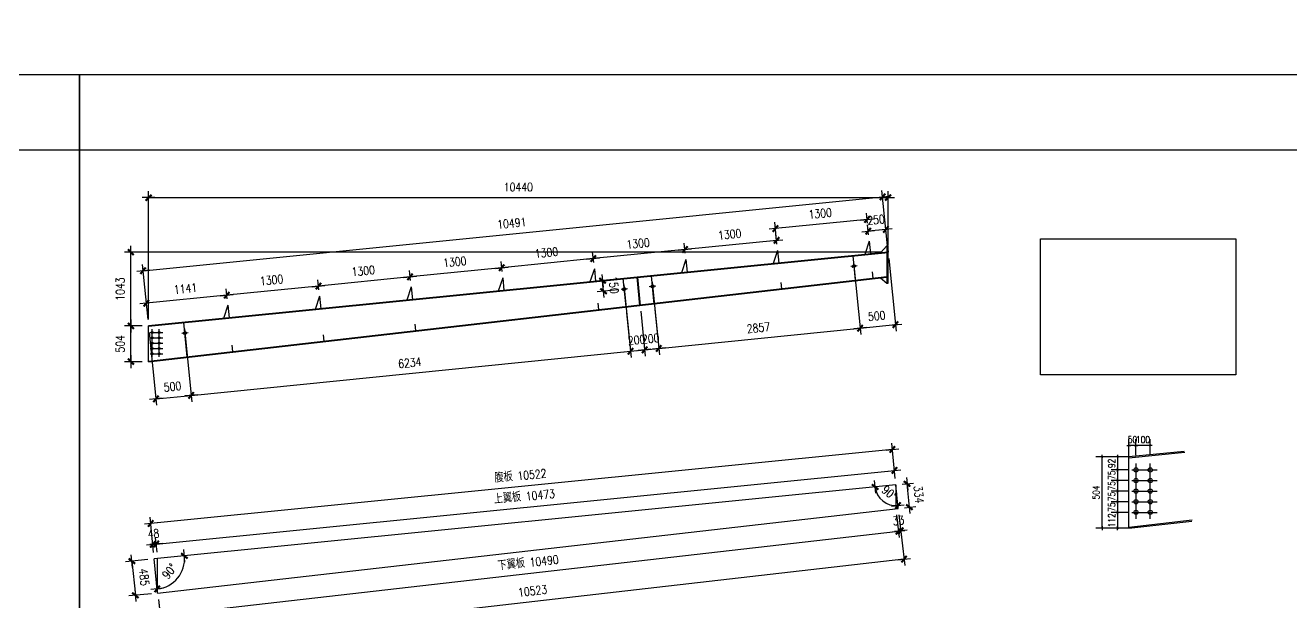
# Model space of a CAD drawing. Header units: millimetres. Extents: x 2287919 to 2522484, y -1845182 to -1736911.
# Drawn here: x 2468260 to 2486123, y -1806695 to -1798552 of the extents above; entities that cross this region are included whole.
import ezdxf

# ---------------------------------------------------------------- set-up
doc = ezdxf.new("R2010")
doc.units = ezdxf.units.MM
doc.header["$LTSCALE"] = 1000
doc.header["$PDMODE"] = 34
doc.styles.add('DIM_FONT', font='simplex.shx', dxfattribs={"width": 0.8, "bigfont": 'hztxt.shx'})
doc.dimstyles.new('WGH(1)', dxfattribs={"dimscale": 1.2, "dimtxt": 100, "dimasz": 0.5, "dimexe": 75, "dimexo": 75, "dimgap": 75, "dimtad": 1, "dimdec": 0, "dimzin": 0, "dimdsep": 46, "dimtxsty": 'DIM_FONT', "dimblk1": '_DIMX', "dimblk2": '_DIMX', "dimsah": 1, "dimcen": 0.09, "dimclrd": 3, "dimclre": 3, "dimclrt": 7, "dimadec": 0, "dimazin": 0, "dimtfac": 1, "dimtdec": 0, "dimtix": 1, "dimtmove": 2, "dimatfit": 3, "dimldrblk": '_DIMX', "dimfxl": 1, "dimtolj": 1, "dimtzin": 0, "dimarcsym": 0})

# ---------------------------------------------------------------- blocks, each defined once
blk = doc.blocks.new('_DIMX')
blk.add_line((-150, 0), (150, 0))
at = {"const_width": 50}
blk.add_lwpolyline([(-70, -70), (70, 70)], dxfattribs=at)
blk = doc.blocks.new('*D1085')
at = {"color": 3, "lineweight": -2}
for p, q in [((2470009, -1802890), (2470113, -1803920)), ((2470507, -1802840), (2470610, -1803870)), ((2470105, -1803830), (2470601, -1803780))]:
    blk.add_line(p, q, dxfattribs=at)
at = {"layer": 'Defpoints', "color": 0}
for p in [(2470498, -1802750), (2470000, -1802800), (2470601, -1803780)]:
    blk.add_point(p, dxfattribs=at)
at = {"color": 3, "lineweight": -2, "xscale": 0.6, "yscale": 0.6, "zscale": 0.6}
for p, rotation in [((2470104, -1803830), 185.7379140179033), ((2470601, -1803780), 5.737914017903273)]:
    blk.add_blockref('_DIMX', p, dxfattribs=dict(at, rotation=rotation))
at = {"color": 7, "insert": (2470338, -1803656), "char_height": 120, "attachment_point": 5, "rotation": 5.7379, "style": 'DIM_FONT'}
blk.add_mtext('\\A1;500', dxfattribs=at)
blk = doc.blocks.new('*D1086')
at = {"color": 3, "lineweight": -2}
for p, q in [((2476710, -1802220), (2476813, -1803246)), ((2470507, -1802840), (2470610, -1803870)), ((2470602, -1803780), (2476804, -1803157))]:
    blk.add_line(p, q, dxfattribs=at)
at = {"layer": 'Defpoints', "color": 0}
for p in [(2476701, -1802131), (2470498, -1802750), (2476804, -1803157)]:
    blk.add_point(p, dxfattribs=at)
at = {"color": 3, "lineweight": -2, "xscale": 0.6, "yscale": 0.6, "zscale": 0.6}
for p, rotation in [((2476804, -1803157), 5.737914017908196), ((2470601, -1803780), 185.7379140179082)]:
    blk.add_blockref('_DIMX', p, dxfattribs=dict(at, rotation=rotation))
at = {"color": 7, "insert": (2473688, -1803319), "char_height": 120, "attachment_point": 5, "rotation": 5.7379, "style": 'DIM_FONT'}
blk.add_mtext('\\A1;6234', dxfattribs=at)
blk = doc.blocks.new('*D1087')
at = {"color": 3, "lineweight": -2}
for p, q in [((2476749, -1802614), (2476813, -1803246)), ((2476948, -1802591), (2477012, -1803226)), ((2476803, -1803157), (2476803, -1803157)), ((2476804, -1803157), (2477003, -1803137)), ((2477004, -1803137), (2477004, -1803137))]:
    blk.add_line(p, q, dxfattribs=at)
at = {"layer": 'Defpoints', "color": 0}
for p in [(2476740, -1802524), (2476939, -1802502), (2477003, -1803137)]:
    blk.add_point(p, dxfattribs=at)
at = {"color": 3, "lineweight": -2, "xscale": 0.6, "yscale": 0.6, "zscale": 0.6}
for p, rotation in [((2476804, -1803157), 5.737914017908174), ((2477003, -1803137), 185.7379140179082)]:
    blk.add_blockref('_DIMX', p, dxfattribs=dict(at, rotation=rotation))
at = {"color": 7, "insert": (2476889, -1802998), "char_height": 120, "attachment_point": 5, "rotation": 5.7379, "style": 'DIM_FONT'}
blk.add_mtext('\\A1;200', dxfattribs=at)
blk = doc.blocks.new('*D1088')
at = {"color": 3, "lineweight": -2}
for p, q in [((2477147, -1802568), (2477211, -1803206)), ((2476948, -1802591), (2477012, -1803226)), ((2477003, -1803137), (2477202, -1803117)), ((2477203, -1803117), (2477203, -1803117)), ((2477002, -1803137), (2477002, -1803137))]:
    blk.add_line(p, q, dxfattribs=at)
at = {"layer": 'Defpoints', "color": 0}
for p in [(2476939, -1802502), (2477138, -1802479), (2477202, -1803117)]:
    blk.add_point(p, dxfattribs=at)
at = {"color": 3, "lineweight": -2, "xscale": 0.6, "yscale": 0.6, "zscale": 0.6}
for p, rotation in [((2477003, -1803137), 5.737914017908174), ((2477202, -1803117), 185.7379140179082)]:
    blk.add_blockref('_DIMX', p, dxfattribs=dict(at, rotation=rotation))
at = {"color": 7, "insert": (2477088, -1802978), "char_height": 120, "attachment_point": 5, "rotation": 5.7379, "style": 'DIM_FONT'}
blk.add_mtext('\\A1;200', dxfattribs=at)
blk = doc.blocks.new('*D1089')
at = {"color": 3, "lineweight": -2}
for p, q in [((2479951, -1801897), (2480054, -1802921)), ((2477108, -1802181), (2477211, -1803206)), ((2477203, -1803117), (2480045, -1802831))]:
    blk.add_line(p, q, dxfattribs=at)
at = {"layer": 'Defpoints', "color": 0}
for p in [(2479942, -1801807), (2477099, -1802091), (2480045, -1802831)]:
    blk.add_point(p, dxfattribs=at)
at = {"color": 3, "lineweight": -2, "xscale": 0.6, "yscale": 0.6, "zscale": 0.6}
for p, rotation in [((2480045, -1802831), 5.737914017908196), ((2477202, -1803117), 185.7379140179082)]:
    blk.add_blockref('_DIMX', p, dxfattribs=dict(at, rotation=rotation))
at = {"color": 7, "insert": (2478609, -1802825), "char_height": 120, "attachment_point": 5, "rotation": 5.7379, "style": 'DIM_FONT'}
blk.add_mtext('\\A1;2857', dxfattribs=at)
blk = doc.blocks.new('*D1090')
at = {"color": 3, "lineweight": -2}
for p, q in [((2480449, -1801847), (2480552, -1802871)), ((2479951, -1801897), (2480054, -1802921)), ((2480046, -1802831), (2480542, -1802781))]:
    blk.add_line(p, q, dxfattribs=at)
at = {"layer": 'Defpoints', "color": 0}
for p in [(2479942, -1801807), (2480440, -1801757), (2480543, -1802781)]:
    blk.add_point(p, dxfattribs=at)
at = {"color": 3, "lineweight": -2, "xscale": 0.6, "yscale": 0.6, "zscale": 0.6}
for p, rotation in [((2480543, -1802781), 5.737914017908196), ((2480045, -1802831), 185.7379140179082)]:
    blk.add_blockref('_DIMX', p, dxfattribs=dict(at, rotation=rotation))
at = {"color": 7, "insert": (2480279, -1802657), "char_height": 120, "attachment_point": 5, "rotation": 5.7379, "style": 'DIM_FONT'}
blk.add_mtext('\\A1;500', dxfattribs=at)
blk = doc.blocks.new('*D1091')
at = {"color": 3, "lineweight": -2}
for p, q in [((2480164, -1801513), (2480150, -1801371)), ((2480159, -1801460), (2480158, -1801461)), ((2480408, -1801436), (2480159, -1801460)), ((2480413, -1801489), (2480399, -1801346)), ((2480408, -1801436), (2480409, -1801435))]:
    blk.add_line(p, q, dxfattribs=at)
at = {"layer": 'Defpoints', "color": 0}
for p in [(2480159, -1801460), (2480173, -1801603), (2480422, -1801578)]:
    blk.add_point(p, dxfattribs=at)
at = {"color": 3, "lineweight": -2, "xscale": 0.6, "yscale": 0.6, "zscale": 0.6}
for p, rotation in [((2480159, -1801460), 5.703750052739113), ((2480408, -1801436), 185.7037500527391)]:
    blk.add_blockref('_DIMX', p, dxfattribs=dict(at, rotation=rotation))
at = {"color": 7, "insert": (2480269, -1801299), "char_height": 120, "attachment_point": 5, "rotation": 5.7038, "style": 'DIM_FONT'}
blk.add_mtext('\\A1;250', dxfattribs=at)
blk = doc.blocks.new('*D1092')
at = {"color": 3, "lineweight": -2}
for p, q in [((2478871, -1801643), (2478840, -1801334)), ((2480142, -1801295), (2478850, -1801424)), ((2480148, -1801348), (2480134, -1801205))]:
    blk.add_line(p, q, dxfattribs=at)
at = {"layer": 'Defpoints', "color": 0}
for p in [(2478849, -1801424), (2480157, -1801437), (2478880, -1801732)]:
    blk.add_point(p, dxfattribs=at)
at = {"color": 3, "lineweight": -2, "xscale": 0.6, "yscale": 0.6, "zscale": 0.6}
for p, rotation in [((2480143, -1801295), 5.703750052739149), ((2478849, -1801424), 185.7037500527392)]:
    blk.add_blockref('_DIMX', p, dxfattribs=dict(at, rotation=rotation))
at = {"color": 7, "insert": (2479481, -1801210), "char_height": 120, "attachment_point": 5, "rotation": 5.7038, "style": 'DIM_FONT'}
blk.add_mtext('\\A1;1300', dxfattribs=at)
blk = doc.blocks.new('*D1093')
at = {"color": 3, "lineweight": -2}
for p, q in [((2478871, -1801643), (2478857, -1801500)), ((2477577, -1801772), (2477563, -1801629)), ((2478865, -1801590), (2477573, -1801719))]:
    blk.add_line(p, q, dxfattribs=at)
at = {"layer": 'Defpoints', "color": 0}
for p in [(2477572, -1801719), (2477586, -1801861), (2478880, -1801732)]:
    blk.add_point(p, dxfattribs=at)
at = {"color": 3, "lineweight": -2, "xscale": 0.6, "yscale": 0.6, "zscale": 0.6}
for p, rotation in [((2477572, -1801719), 185.7037500527392), ((2478866, -1801590), 5.703750052739149)]:
    blk.add_blockref('_DIMX', p, dxfattribs=dict(at, rotation=rotation))
at = {"color": 7, "insert": (2478204, -1801505), "char_height": 120, "attachment_point": 5, "rotation": 5.7038, "style": 'DIM_FONT'}
blk.add_mtext('\\A1;1300', dxfattribs=at)
blk = doc.blocks.new('*D1094')
at = {"color": 3, "lineweight": -2}
for p, q in [((2477577, -1801772), (2477563, -1801629)), ((2476284, -1801901), (2476269, -1801758)), ((2477571, -1801719), (2476279, -1801848))]:
    blk.add_line(p, q, dxfattribs=at)
at = {"layer": 'Defpoints', "color": 0}
for p in [(2476278, -1801848), (2477586, -1801861), (2476293, -1801991)]:
    blk.add_point(p, dxfattribs=at)
at = {"color": 3, "lineweight": -2, "xscale": 0.6, "yscale": 0.6, "zscale": 0.6}
for p, rotation in [((2477572, -1801719), 5.703750052739149), ((2476278, -1801848), 185.7037500527392)]:
    blk.add_blockref('_DIMX', p, dxfattribs=dict(at, rotation=rotation))
at = {"color": 7, "insert": (2476910, -1801634), "char_height": 120, "attachment_point": 5, "rotation": 5.7038, "style": 'DIM_FONT'}
blk.add_mtext('\\A1;1300', dxfattribs=at)
blk = doc.blocks.new('*D1095')
at = {"color": 3, "lineweight": -2}
for p, q in [((2476278, -1801848), (2474985, -1801977)), ((2476284, -1801901), (2476269, -1801758)), ((2474990, -1802030), (2474976, -1801888))]:
    blk.add_line(p, q, dxfattribs=at)
at = {"layer": 'Defpoints', "color": 0}
for p in [(2474985, -1801977), (2476293, -1801991), (2474999, -1802120)]:
    blk.add_point(p, dxfattribs=at)
at = {"color": 3, "lineweight": -2, "xscale": 0.6, "yscale": 0.6, "zscale": 0.6}
for p, rotation in [((2476278, -1801848), 5.703750052739149), ((2474985, -1801977), 185.7037500527392)]:
    blk.add_blockref('_DIMX', p, dxfattribs=dict(at, rotation=rotation))
at = {"color": 7, "insert": (2475617, -1801763), "char_height": 120, "attachment_point": 5, "rotation": 5.7038, "style": 'DIM_FONT'}
blk.add_mtext('\\A1;1300', dxfattribs=at)
blk = doc.blocks.new('*D1096')
at = {"color": 3, "lineweight": -2}
for p, q in [((2473697, -1802159), (2473682, -1802017)), ((2474984, -1801977), (2473692, -1802106)), ((2474990, -1802030), (2474976, -1801888))]:
    blk.add_line(p, q, dxfattribs=at)
at = {"layer": 'Defpoints', "color": 0}
for p in [(2473691, -1802106), (2474999, -1802120), (2473706, -1802249)]:
    blk.add_point(p, dxfattribs=at)
at = {"color": 3, "lineweight": -2, "xscale": 0.6, "yscale": 0.6, "zscale": 0.6}
for p, rotation in [((2473691, -1802106), 185.7037500527392), ((2474985, -1801977), 5.703750052739149)]:
    blk.add_blockref('_DIMX', p, dxfattribs=dict(at, rotation=rotation))
at = {"color": 7, "insert": (2474323, -1801893), "char_height": 120, "attachment_point": 5, "rotation": 5.7038, "style": 'DIM_FONT'}
blk.add_mtext('\\A1;1300', dxfattribs=at)
blk = doc.blocks.new('*D1097')
at = {"color": 3, "lineweight": -2}
for p, q in [((2473697, -1802159), (2473682, -1802017)), ((2472403, -1802289), (2472389, -1802146)), ((2473691, -1802106), (2472398, -1802236))]:
    blk.add_line(p, q, dxfattribs=at)
at = {"layer": 'Defpoints', "color": 0}
for p in [(2472398, -1802236), (2472412, -1802378), (2473706, -1802249)]:
    blk.add_point(p, dxfattribs=at)
at = {"color": 3, "lineweight": -2, "xscale": 0.6, "yscale": 0.6, "zscale": 0.6}
for p, rotation in [((2473691, -1802106), 5.703750052739149), ((2472398, -1802236), 185.7037500527392)]:
    blk.add_blockref('_DIMX', p, dxfattribs=dict(at, rotation=rotation))
at = {"color": 7, "insert": (2473030, -1802022), "char_height": 120, "attachment_point": 5, "rotation": 5.7038, "style": 'DIM_FONT'}
blk.add_mtext('\\A1;1300', dxfattribs=at)
blk = doc.blocks.new('*D1098')
at = {"color": 3, "lineweight": -2}
for p, q in [((2472403, -1802289), (2472389, -1802146)), ((2471109, -1802418), (2471095, -1802275)), ((2472397, -1802236), (2471105, -1802365))]:
    blk.add_line(p, q, dxfattribs=at)
at = {"layer": 'Defpoints', "color": 0}
for p in [(2471104, -1802365), (2472412, -1802378), (2471118, -1802507)]:
    blk.add_point(p, dxfattribs=at)
at = {"color": 3, "lineweight": -2, "xscale": 0.6, "yscale": 0.6, "zscale": 0.6}
for p, rotation in [((2472398, -1802236), 5.703750052739149), ((2471104, -1802365), 185.7037500527392)]:
    blk.add_blockref('_DIMX', p, dxfattribs=dict(at, rotation=rotation))
at = {"color": 7, "insert": (2471736, -1802151), "char_height": 120, "attachment_point": 5, "rotation": 5.7038, "style": 'DIM_FONT'}
blk.add_mtext('\\A1;1300', dxfattribs=at)
blk = doc.blocks.new('*D1099')
at = {"color": 3, "lineweight": -2}
for p, q in [((2469992, -1802710), (2469959, -1802389)), ((2471104, -1802365), (2469969, -1802478)), ((2471109, -1802418), (2471095, -1802275))]:
    blk.add_line(p, q, dxfattribs=at)
at = {"layer": 'Defpoints', "color": 0}
for p in [(2469968, -1802478), (2471118, -1802507), (2470000, -1802800)]:
    blk.add_point(p, dxfattribs=at)
at = {"color": 3, "lineweight": -2, "xscale": 0.6, "yscale": 0.6, "zscale": 0.6}
for p, rotation in [((2471104, -1802365), 5.703750052739149), ((2469968, -1802478), 185.7037500527392)]:
    blk.add_blockref('_DIMX', p, dxfattribs=dict(at, rotation=rotation))
at = {"color": 7, "insert": (2470521, -1802272), "char_height": 120, "attachment_point": 5, "rotation": 5.7038, "style": 'DIM_FONT'}
blk.add_mtext('\\A1;1141', dxfattribs=at)
blk = doc.blocks.new('*D1100')
at = {"color": 3, "lineweight": -2}
for p, q in [((2480350, -1801757), (2469660, -1801757)), ((2469750, -1802799), (2469750, -1801758)), ((2469910, -1802800), (2469660, -1802800))]:
    blk.add_line(p, q, dxfattribs=at)
at = {"layer": 'Defpoints', "color": 0}
for p in [(2469750, -1801757), (2480440, -1801757), (2470000, -1802800)]:
    blk.add_point(p, dxfattribs=at)
at = {"color": 3, "lineweight": -2, "xscale": 0.6, "yscale": 0.6, "zscale": 0.6}
for p, rotation in [((2469750, -1801757), 90), ((2469750, -1802800), 270)]:
    blk.add_blockref('_DIMX', p, dxfattribs=dict(at, rotation=rotation))
at = {"color": 7, "insert": (2469600, -1802279), "char_height": 120, "attachment_point": 5, "rotation": 90, "style": 'DIM_FONT'}
blk.add_mtext('\\A1;1043', dxfattribs=at)
blk = doc.blocks.new('*D1101')
at = {"color": 3, "lineweight": -2}
for p, q in [((2470000, -1802710), (2470000, -1800897)), ((2480440, -1801657), (2480440, -1800897)), ((2470001, -1800987), (2480439, -1800987))]:
    blk.add_line(p, q, dxfattribs=at)
at = {"layer": 'Defpoints', "color": 0}
for p in [(2480440, -1800987), (2480440, -1801747), (2470000, -1802800)]:
    blk.add_point(p, dxfattribs=at)
at = {"color": 3, "lineweight": -2, "xscale": 0.6, "yscale": 0.6, "zscale": 0.6, "rotation": 180}
blk.add_blockref('_DIMX', (2470000, -1800987), dxfattribs=at)
at = {"color": 3, "lineweight": -2, "xscale": 0.6, "yscale": 0.6, "zscale": 0.6}
blk.add_blockref('_DIMX', (2480440, -1800987), dxfattribs=at)
at = {"color": 7, "insert": (2475220, -1800837), "char_height": 120, "attachment_point": 5, "style": 'DIM_FONT'}
blk.add_mtext('\\A1;10440', dxfattribs=at)
blk = doc.blocks.new('*D1102')
at = {"color": 3, "lineweight": -2}
for p, q in [((2469923, -1802019), (2480361, -1800976)), ((2480431, -1801668), (2480353, -1800887)), ((2469992, -1802710), (2469914, -1801929))]:
    blk.add_line(p, q, dxfattribs=at)
at = {"layer": 'Defpoints', "color": 0}
for p in [(2480362, -1800976), (2480440, -1801757), (2470000, -1802800)]:
    blk.add_point(p, dxfattribs=at)
at = {"color": 3, "lineweight": -2, "xscale": 0.6, "yscale": 0.6, "zscale": 0.6}
for p, rotation in [((2480362, -1800976), 5.703750052842125), ((2469922, -1802019), 185.7037500528421)]:
    blk.add_blockref('_DIMX', p, dxfattribs=dict(at, rotation=rotation))
at = {"color": 7, "insert": (2475127, -1801348), "char_height": 120, "attachment_point": 5, "rotation": 5.7038, "style": 'DIM_FONT'}
blk.add_mtext('\\A1;10491', dxfattribs=at)
blk = doc.blocks.new('*D1105')
at = {"color": 3, "lineweight": -2}
for p, q in [((2469990, -1806099), (2469675, -1806130)), ((2469765, -1806122), (2469813, -1806604)), ((2470039, -1806582), (2469723, -1806614))]:
    blk.add_line(p, q, dxfattribs=at)
at = {"layer": 'Defpoints', "color": 0}
for p in [(2470080, -1806090), (2469813, -1806605), (2470128, -1806573)]:
    blk.add_point(p, dxfattribs=at)
at = {"color": 3, "lineweight": -2, "xscale": 0.6, "yscale": 0.6, "zscale": 0.6}
for p, rotation in [((2469765, -1806122), 95.70375005277484), ((2469813, -1806605), 275.7037500527748)]:
    blk.add_blockref('_DIMX', p, dxfattribs=dict(at, rotation=rotation))
at = {"color": 7, "insert": (2469938, -1806348), "char_height": 120, "attachment_point": 5, "rotation": 275.7038, "style": 'DIM_FONT'}
blk.add_mtext('\\A1;485', dxfattribs=at)
blk = doc.blocks.new('*D1106')
at = {"color": 3, "lineweight": -2}
for p, q in [((2480639, -1805035), (2480797, -1805020)), ((2480707, -1805028), (2480707, -1805027)), ((2480740, -1805360), (2480707, -1805029)), ((2480672, -1805367), (2480830, -1805351)), ((2480740, -1805361), (2480740, -1805362))]:
    blk.add_line(p, q, dxfattribs=at)
at = {"layer": 'Defpoints', "color": 0}
for p in [(2480550, -1805044), (2480707, -1805029), (2480583, -1805376)]:
    blk.add_point(p, dxfattribs=at)
at = {"color": 3, "lineweight": -2, "xscale": 0.6, "yscale": 0.6, "zscale": 0.6}
for p, rotation in [((2480707, -1805029), 275.7037500527845), ((2480740, -1805360), 95.70375005278446)]:
    blk.add_blockref('_DIMX', p, dxfattribs=dict(at, rotation=rotation))
at = {"color": 7, "insert": (2480873, -1805180), "char_height": 120, "attachment_point": 5, "rotation": 275.7038, "style": 'DIM_FONT'}
blk.add_mtext('\\A1;334', dxfattribs=at)
blk = doc.blocks.new('*D1107')
at = {"color": 3, "lineweight": -2}
for p, q in [((2470071, -1806000), (2470051, -1805796)), ((2470119, -1805996), (2470099, -1805791)), ((2470059, -1805885), (2470058, -1805885)), ((2470060, -1805885), (2470108, -1805880)), ((2470108, -1805880), (2470109, -1805880))]:
    blk.add_line(p, q, dxfattribs=at)
at = {"layer": 'Defpoints', "color": 0}
for p in [(2470108, -1805880), (2470080, -1806090), (2470128, -1806085)]:
    blk.add_point(p, dxfattribs=at)
at = {"color": 3, "lineweight": -2, "xscale": 0.6, "yscale": 0.6, "zscale": 0.6}
for p, rotation in [((2470060, -1805885), 5.703750053168646), ((2470108, -1805880), 185.7037500531686)]:
    blk.add_blockref('_DIMX', p, dxfattribs=dict(at, rotation=rotation))
at = {"color": 7, "insert": (2470069, -1805734), "char_height": 120, "attachment_point": 5, "rotation": 5.7038, "style": 'DIM_FONT'}
blk.add_mtext('\\A1;48', dxfattribs=at)
blk = doc.blocks.new('*D1108')
at = {"color": 3, "lineweight": -2}
for p, q in [((2470108, -1805880), (2480529, -1804840)), ((2480541, -1804955), (2480520, -1804750)), ((2470119, -1805996), (2470099, -1805791))]:
    blk.add_line(p, q, dxfattribs=at)
at = {"layer": 'Defpoints', "color": 0}
for p in [(2480529, -1804840), (2480550, -1805044), (2470128, -1806085)]:
    blk.add_point(p, dxfattribs=at)
at = {"color": 3, "lineweight": -2, "xscale": 0.6, "yscale": 0.6, "zscale": 0.6}
for p, rotation in [((2480529, -1804840), 5.703750053171312), ((2470108, -1805880), 185.7037500531713)]:
    blk.add_blockref('_DIMX', p, dxfattribs=dict(at, rotation=rotation))
at = {"color": 7, "insert": (2475304, -1805211), "char_height": 120, "attachment_point": 5, "rotation": 5.7038, "style": 'DIM_FONT'}
blk.add_mtext('\\A1;上翼板 10473', dxfattribs=at)
blk = doc.blocks.new('*D1109')
at = {"color": 3, "lineweight": -2}
for p, q in [((2480499, -1804544), (2470031, -1805590)), ((2480541, -1804955), (2480491, -1804454)), ((2470071, -1806000), (2470021, -1805500))]:
    blk.add_line(p, q, dxfattribs=at)
at = {"layer": 'Defpoints', "color": 0}
for p in [(2480550, -1805044), (2470030, -1805590), (2470080, -1806090)]:
    blk.add_point(p, dxfattribs=at)
at = {"color": 3, "lineweight": -2, "xscale": 0.6, "yscale": 0.6, "zscale": 0.6}
for p, rotation in [((2480500, -1804544), 5.703750052841388), ((2470030, -1805590), 185.7037500528413)]:
    blk.add_blockref('_DIMX', p, dxfattribs=dict(at, rotation=rotation))
at = {"color": 7, "insert": (2475250, -1804917), "char_height": 120, "attachment_point": 5, "rotation": 5.7038, "style": 'DIM_FONT'}
blk.add_mtext('\\A1;腹板 10522', dxfattribs=at)
blk = doc.blocks.new('*D1110')
at = {"color": 3, "lineweight": -2}
for p, q in [((2480560, -1805469), (2480596, -1805788)), ((2470165, -1806892), (2480586, -1805699)), ((2470138, -1806662), (2470175, -1806981))]:
    blk.add_line(p, q, dxfattribs=at)
at = {"layer": 'Defpoints', "color": 0}
for p in [(2480550, -1805380), (2480586, -1805699), (2470128, -1806573)]:
    blk.add_point(p, dxfattribs=at)
at = {"color": 3, "lineweight": -2, "xscale": 0.6, "yscale": 0.6, "zscale": 0.6}
for p, rotation in [((2480586, -1805699), 6.531281720880648), ((2470165, -1806892), 186.5312817208806)]:
    blk.add_blockref('_DIMX', p, dxfattribs=dict(at, rotation=rotation))
at = {"color": 7, "insert": (2475358, -1806146), "char_height": 120, "attachment_point": 5, "rotation": 6.5313, "style": 'DIM_FONT'}
blk.add_mtext('\\A1;下翼板 10490', dxfattribs=at)
blk = doc.blocks.new('*D1111')
at = {"color": 3, "lineweight": -2}
for p, q in [((2480560, -1805469), (2480596, -1805788)), ((2480593, -1805466), (2480630, -1805784)), ((2480586, -1805699), (2480585, -1805699)), ((2480586, -1805699), (2480619, -1805695)), ((2480620, -1805695), (2480621, -1805695))]:
    blk.add_line(p, q, dxfattribs=at)
at = {"layer": 'Defpoints', "color": 0}
for p in [(2480550, -1805380), (2480583, -1805376), (2480619, -1805695)]:
    blk.add_point(p, dxfattribs=at)
at = {"color": 3, "lineweight": -2, "xscale": 0.6, "yscale": 0.6, "zscale": 0.6}
for p, rotation in [((2480586, -1805699), 6.531281720855384), ((2480619, -1805695), 186.5312817208554)]:
    blk.add_blockref('_DIMX', p, dxfattribs=dict(at, rotation=rotation))
at = {"color": 7, "insert": (2480586, -1805548), "char_height": 120, "attachment_point": 5, "rotation": 6.5313, "style": 'DIM_FONT'}
blk.add_mtext('\\A1;33', dxfattribs=at)
blk = doc.blocks.new('*D1112')
at = {"color": 3, "lineweight": -2}
for p, q in [((2480593, -1805466), (2480675, -1806183)), ((2480664, -1806094), (2470211, -1807291)), ((2470138, -1806662), (2470221, -1807380))]:
    blk.add_line(p, q, dxfattribs=at)
at = {"layer": 'Defpoints', "color": 0}
for p in [(2480583, -1805376), (2470128, -1806573), (2470210, -1807291)]:
    blk.add_point(p, dxfattribs=at)
at = {"color": 3, "lineweight": -2, "xscale": 0.6, "yscale": 0.6, "zscale": 0.6}
for p, rotation in [((2480665, -1806094), 6.531281720879526), ((2470210, -1807291), 186.5312817208795)]:
    blk.add_blockref('_DIMX', p, dxfattribs=dict(at, rotation=rotation))
at = {"color": 7, "insert": (2475421, -1806543), "char_height": 120, "attachment_point": 5, "rotation": 6.5313, "style": 'DIM_FONT'}
blk.add_mtext('\\A1;10523', dxfattribs=at)
blk = doc.blocks.new('*D1103')
at = {"color": 3, "lineweight": -2}
blk.add_arc((2470080, -1806090), 427, 275.7843, 5.6232, dxfattribs=at)
at = {"layer": 'Defpoints', "color": 0}
for p in [(2480550, -1805044), (2470080, -1806090), (2470080, -1806090), (2470329, -1806437), (2470128, -1806573)]:
    blk.add_point(p, dxfattribs=at)
at = {"color": 3, "lineweight": -2, "xscale": 0.6, "yscale": 0.6, "zscale": 0.6}
for p, rotation in [((2470505, -1806048), 95.66347215775548), ((2470122, -1806515), 185.7440279478449)]:
    blk.add_blockref('_DIMX', p, dxfattribs=dict(at, rotation=rotation))
at = {"color": 7, "insert": (2470294, -1806265), "char_height": 120, "attachment_point": 5, "rotation": 50.7038, "style": 'DIM_FONT'}
blk.add_mtext('\\A1;90°', dxfattribs=at)
blk = doc.blocks.new('*D1104')
at = {"color": 3, "lineweight": -2}
blk.add_arc((2480550, -1805044), 294, 185.8205, 275.587, dxfattribs=at)
at = {"layer": 'Defpoints', "color": 0}
for p in [(2480550, -1805044), (2480550, -1805044), (2480311, -1805216), (2480583, -1805376), (2470080, -1806090)]:
    blk.add_point(p, dxfattribs=at)
at = {"color": 3, "lineweight": -2, "xscale": 0.6, "yscale": 0.6, "zscale": 0.6}
for p, rotation in [((2480257, -1805074), 95.76214294693243), ((2480579, -1805337), 5.645357158691952)]:
    blk.add_blockref('_DIMX', p, dxfattribs=dict(at, rotation=rotation))
at = {"color": 7, "insert": (2480458, -1805156), "char_height": 120, "attachment_point": 5, "rotation": 320.7038, "style": 'DIM_FONT'}
blk.add_mtext('\\A1;90°', dxfattribs=at)
blk = doc.blocks.new('*D1113')
at = {"color": 3, "lineweight": -2}
for p, q in [((2476612, -1802140), (2476318, -1802169)), ((2476408, -1802160), (2476408, -1802159)), ((2476423, -1802309), (2476408, -1802160)), ((2476627, -1802289), (2476333, -1802318)), ((2476423, -1802310), (2476423, -1802311))]:
    blk.add_line(p, q, dxfattribs=at)
at = {"layer": 'Defpoints', "color": 0}
for p in [(2476408, -1802160), (2476701, -1802131), (2476716, -1802280)]:
    blk.add_point(p, dxfattribs=at)
at = {"color": 3, "lineweight": -2, "xscale": 0.6, "yscale": 0.6, "zscale": 0.6}
for p, rotation in [((2476408, -1802160), 275.7379140179862), ((2476423, -1802309), 95.73791401798614)]:
    blk.add_blockref('_DIMX', p, dxfattribs=dict(at, rotation=rotation))
at = {"color": 7, "insert": (2476565, -1802220), "char_height": 120, "attachment_point": 5, "rotation": 275.7379, "style": 'DIM_FONT'}
blk.add_mtext('\\A1;150', dxfattribs=at)
blk = doc.blocks.new('*D1906')
at = {"color": 3, "lineweight": -2}
for p, q in [((2483939, -1804627), (2483939, -1804399)), ((2483939, -1804489), (2483939, -1804489)), ((2484139, -1804489), (2483939, -1804489)), ((2484139, -1804607), (2484139, -1804399)), ((2484140, -1804489), (2484140, -1804489))]:
    blk.add_line(p, q, dxfattribs=at)
at = {"layer": 'Defpoints', "color": 0}
for p in [(2483939, -1804489), (2483939, -1804639), (2484139, -1804619)]:
    blk.add_point(p, dxfattribs=at)
at = {"color": 3, "lineweight": -2, "xscale": 0.18, "yscale": 0.18, "zscale": 0.18}
blk.add_blockref('_DIMX', (2483939, -1804489), dxfattribs=at)
at = {"color": 3, "lineweight": -2, "xscale": 0.18, "yscale": 0.18, "zscale": 0.18, "rotation": 180}
blk.add_blockref('_DIMX', (2484139, -1804489), dxfattribs=at)
at = {"color": 7, "insert": (2484039, -1804405), "char_height": 96, "attachment_point": 5, "style": 'DIM_FONT'}
blk.add_mtext('\\A1;100', dxfattribs=at)
blk = doc.blocks.new('*D1907')
at = {"color": 3, "lineweight": -2}
for p, q in [((2483839, -1804737), (2483839, -1804399)), ((2483839, -1804489), (2483839, -1804489)), ((2483939, -1804489), (2483839, -1804489)), ((2483939, -1804627), (2483939, -1804399)), ((2483940, -1804489), (2483940, -1804489))]:
    blk.add_line(p, q, dxfattribs=at)
at = {"layer": 'Defpoints', "color": 0}
for p in [(2483839, -1804489), (2483939, -1804639), (2483839, -1804749)]:
    blk.add_point(p, dxfattribs=at)
at = {"color": 3, "lineweight": -2, "xscale": 0.18, "yscale": 0.18, "zscale": 0.18}
blk.add_blockref('_DIMX', (2483839, -1804489), dxfattribs=at)
at = {"color": 3, "lineweight": -2, "xscale": 0.18, "yscale": 0.18, "zscale": 0.18, "rotation": 180}
blk.add_blockref('_DIMX', (2483939, -1804489), dxfattribs=at)
at = {"color": 7, "insert": (2483889, -1804405), "char_height": 96, "attachment_point": 5, "style": 'DIM_FONT'}
blk.add_mtext('\\A1;50', dxfattribs=at)
blk = doc.blocks.new('*D1908')
at = {"color": 3, "lineweight": -2}
for p, q in [((2483827, -1804649), (2483589, -1804649)), ((2483679, -1804649), (2483679, -1804649)), ((2483679, -1804649), (2483679, -1804833)), ((2483827, -1804833), (2483589, -1804833)), ((2483679, -1804833), (2483679, -1804833))]:
    blk.add_line(p, q, dxfattribs=at)
at = {"layer": 'Defpoints', "color": 0}
for p in [(2483839, -1804649), (2483679, -1804833), (2483839, -1804833)]:
    blk.add_point(p, dxfattribs=at)
at = {"color": 3, "lineweight": -2, "xscale": 0.18, "yscale": 0.18, "zscale": 0.18}
for p, rotation in [((2483679, -1804649), 270), ((2483679, -1804833), 90)]:
    blk.add_blockref('_DIMX', p, dxfattribs=dict(at, rotation=rotation))
at = {"color": 7, "insert": (2483595, -1804741), "char_height": 96, "attachment_point": 5, "rotation": 90, "style": 'DIM_FONT'}
blk.add_mtext('\\A1;92', dxfattribs=at)
blk = doc.blocks.new('*D1909')
at = {"color": 3, "lineweight": -2}
for p, q in [((2483827, -1804833), (2483589, -1804833)), ((2483679, -1804833), (2483679, -1804833)), ((2483679, -1804833), (2483679, -1804983)), ((2483827, -1804983), (2483589, -1804983)), ((2483679, -1804983), (2483679, -1804983))]:
    blk.add_line(p, q, dxfattribs=at)
at = {"layer": 'Defpoints', "color": 0}
for p in [(2483839, -1804833), (2483679, -1804983), (2483839, -1804983)]:
    blk.add_point(p, dxfattribs=at)
at = {"color": 3, "lineweight": -2, "xscale": 0.18, "yscale": 0.18, "zscale": 0.18}
for p, rotation in [((2483679, -1804833), 270), ((2483679, -1804983), 90)]:
    blk.add_blockref('_DIMX', p, dxfattribs=dict(at, rotation=rotation))
at = {"color": 7, "insert": (2483595, -1804908), "char_height": 96, "attachment_point": 5, "rotation": 90, "style": 'DIM_FONT'}
blk.add_mtext('\\A1;75', dxfattribs=at)
blk = doc.blocks.new('*D1910')
at = {"color": 3, "lineweight": -2}
for p, q in [((2483827, -1804983), (2483589, -1804983)), ((2483679, -1804983), (2483679, -1804983)), ((2483679, -1804983), (2483679, -1805133)), ((2483827, -1805133), (2483589, -1805133)), ((2483679, -1805133), (2483679, -1805133))]:
    blk.add_line(p, q, dxfattribs=at)
at = {"layer": 'Defpoints', "color": 0}
for p in [(2483839, -1804983), (2483679, -1805133), (2483839, -1805133)]:
    blk.add_point(p, dxfattribs=at)
at = {"color": 3, "lineweight": -2, "xscale": 0.18, "yscale": 0.18, "zscale": 0.18}
for p, rotation in [((2483679, -1804983), 270), ((2483679, -1805133), 90)]:
    blk.add_blockref('_DIMX', p, dxfattribs=dict(at, rotation=rotation))
at = {"color": 7, "insert": (2483595, -1805058), "char_height": 96, "attachment_point": 5, "rotation": 90, "style": 'DIM_FONT'}
blk.add_mtext('\\A1;75', dxfattribs=at)
blk = doc.blocks.new('*D1911')
at = {"color": 3, "lineweight": -2}
for p, q in [((2483827, -1805133), (2483589, -1805133)), ((2483679, -1805133), (2483679, -1805133)), ((2483679, -1805133), (2483679, -1805283)), ((2483827, -1805283), (2483589, -1805283)), ((2483679, -1805283), (2483679, -1805283))]:
    blk.add_line(p, q, dxfattribs=at)
at = {"layer": 'Defpoints', "color": 0}
for p in [(2483839, -1805133), (2483679, -1805283), (2483839, -1805283)]:
    blk.add_point(p, dxfattribs=at)
at = {"color": 3, "lineweight": -2, "xscale": 0.18, "yscale": 0.18, "zscale": 0.18}
for p, rotation in [((2483679, -1805133), 270), ((2483679, -1805283), 90)]:
    blk.add_blockref('_DIMX', p, dxfattribs=dict(at, rotation=rotation))
at = {"color": 7, "insert": (2483595, -1805208), "char_height": 96, "attachment_point": 5, "rotation": 90, "style": 'DIM_FONT'}
blk.add_mtext('\\A1;75', dxfattribs=at)
blk = doc.blocks.new('*D1912')
at = {"color": 3, "lineweight": -2}
for p, q in [((2483827, -1805283), (2483589, -1805283)), ((2483827, -1805433), (2483589, -1805433)), ((2483679, -1805283), (2483679, -1805283)), ((2483679, -1805283), (2483679, -1805433)), ((2483679, -1805433), (2483679, -1805433))]:
    blk.add_line(p, q, dxfattribs=at)
at = {"layer": 'Defpoints', "color": 0}
for p in [(2483679, -1805433), (2483839, -1805283), (2483839, -1805433)]:
    blk.add_point(p, dxfattribs=at)
at = {"color": 3, "lineweight": -2, "xscale": 0.18, "yscale": 0.18, "zscale": 0.18}
for p, rotation in [((2483679, -1805283), 270), ((2483679, -1805433), 90)]:
    blk.add_blockref('_DIMX', p, dxfattribs=dict(at, rotation=rotation))
at = {"color": 7, "insert": (2483595, -1805358), "char_height": 96, "attachment_point": 5, "rotation": 90, "style": 'DIM_FONT'}
blk.add_mtext('\\A1;75', dxfattribs=at)
blk = doc.blocks.new('*D1913')
at = {"color": 3, "lineweight": -2}
for p, q in [((2483827, -1805433), (2483589, -1805433)), ((2483679, -1805433), (2483679, -1805433)), ((2483679, -1805433), (2483679, -1805657)), ((2483827, -1805657), (2483589, -1805657)), ((2483679, -1805657), (2483679, -1805657))]:
    blk.add_line(p, q, dxfattribs=at)
at = {"layer": 'Defpoints', "color": 0}
for p in [(2483839, -1805433), (2483679, -1805657), (2483839, -1805657)]:
    blk.add_point(p, dxfattribs=at)
at = {"color": 3, "lineweight": -2, "xscale": 0.18, "yscale": 0.18, "zscale": 0.18}
for p, rotation in [((2483679, -1805433), 270), ((2483679, -1805657), 90)]:
    blk.add_blockref('_DIMX', p, dxfattribs=dict(at, rotation=rotation))
at = {"color": 7, "insert": (2483595, -1805545), "char_height": 96, "attachment_point": 5, "rotation": 90, "style": 'DIM_FONT'}
blk.add_mtext('\\A1;112', dxfattribs=at)
blk = doc.blocks.new('*D1914')
at = {"color": 3, "lineweight": -2}
for p, q in [((2483827, -1804649), (2483370, -1804649)), ((2483460, -1805657), (2483460, -1804649)), ((2483827, -1805657), (2483370, -1805657))]:
    blk.add_line(p, q, dxfattribs=at)
at = {"layer": 'Defpoints', "color": 0}
for p in [(2483460, -1804649), (2483839, -1804649), (2483839, -1805657)]:
    blk.add_point(p, dxfattribs=at)
at = {"color": 3, "lineweight": -2, "xscale": 0.18, "yscale": 0.18, "zscale": 0.18}
for p, rotation in [((2483460, -1804649), 90), ((2483460, -1805657), 270)]:
    blk.add_blockref('_DIMX', p, dxfattribs=dict(at, rotation=rotation))
at = {"color": 7, "insert": (2483376, -1805153), "char_height": 96, "attachment_point": 5, "rotation": 90, "style": 'DIM_FONT'}
blk.add_mtext('\\A1;504', dxfattribs=at)
blk = doc.blocks.new('*D1915')
at = {"color": 3, "lineweight": -2}
for p, q in [((2469910, -1802800), (2469660, -1802800)), ((2469750, -1803303), (2469750, -1802801)), ((2469910, -1803304), (2469660, -1803304))]:
    blk.add_line(p, q, dxfattribs=at)
at = {"layer": 'Defpoints', "color": 0}
for p in [(2469750, -1802800), (2470000, -1802800), (2470000, -1803304)]:
    blk.add_point(p, dxfattribs=at)
at = {"color": 3, "lineweight": -2, "xscale": 0.6, "yscale": 0.6, "zscale": 0.6}
for p, rotation in [((2469750, -1802800), 90), ((2469750, -1803304), 270)]:
    blk.add_blockref('_DIMX', p, dxfattribs=dict(at, rotation=rotation))
at = {"color": 7, "insert": (2469600, -1803052), "char_height": 120, "attachment_point": 5, "rotation": 90, "style": 'DIM_FONT'}
blk.add_mtext('\\A1;504', dxfattribs=at)

msp = doc.modelspace()

# ---------------------------------------------------------------- linework, layer by layer
for p, q in [((2480173.3, -1801603), (2480111.6, -1801790.1)), ((2480173.3, -1801603), (2480191.2, -1801782.2)), ((2480422, -1801667.3), (2480332, -1801768.1)), ((2480422.1, -1801578.2), (2480440, -1801757.3)), ((2480440, -1801757.3), (2470000.5, -1802800)), ((2480440.8, -1801765.3), (2470000.5, -1802808)), ((2477586.2, -1801861.4), (2477524.5, -1802048.5)), ((2477586.2, -1801861.4), (2477604.1, -1802040.6)), ((2478879.8, -1801732.2), (2478818.1, -1801919.3)), ((2478879.8, -1801732.2), (2478897.7, -1801911.4)), ((2476292.7, -1801990.6), (2476230.9, -1802177.7)), ((2476292.7, -1801990.6), (2476310.5, -1802169.8)), ((2480003.2, -1801951.7), (2479911.6, -1801960.8)), ((2479971.2, -1801943.8), (2479941.4, -1801946.8)), ((2479973.4, -1801965.7), (2479943.6, -1801968.7)), ((2479954.3, -1801925.4), (2479960.5, -1801987.1)), ((2480216.6, -1802035.7), (2480225.5, -1802125.3)), ((2470000.5, -1803295.9), (2480422, -1802102.8)), ((2470000.5, -1803304), (2480422, -1802110.8)), ((2474999.1, -1802119.8), (2474937.4, -1802306.9)), ((2474999.1, -1802119.8), (2475017, -1802299)), ((2476935, -1802510), (2476895.2, -1802111.4)), ((2476945, -1802509), (2476905.2, -1802110.4)), ((2477127.9, -1802227.8), (2477098.1, -1802230.8)), ((2477111, -1802209.4), (2477117.2, -1802271.1)), ((2478924.9, -1802183.6), (2478933.8, -1802273.2)), ((2480332, -1802121.2), (2480422, -1802197.3)), ((2472412, -1802378.2), (2472350.3, -1802565.3)), ((2472412, -1802378.2), (2472429.9, -1802557.4)), ((2473705.5, -1802249), (2473643.8, -1802436.1)), ((2473705.5, -1802249), (2473723.4, -1802428.2)), ((2476761.9, -1802275.4), (2476670.3, -1802284.6)), ((2476729.9, -1802267.6), (2476700.1, -1802270.5)), ((2476732.1, -1802289.5), (2476702.3, -1802292.4)), ((2476713, -1802249.2), (2476719.2, -1802310.8)), ((2477159.9, -1802235.7), (2477068.3, -1802244.8)), ((2477130.1, -1802249.7), (2477100.3, -1802252.7)), ((2471118.4, -1802507.4), (2471056.7, -1802694.5)), ((2471118.4, -1802507.4), (2471136.3, -1802686.6)), ((2476341.5, -1802479.4), (2476350.4, -1802568.9)), ((2470000.5, -1803304), (2470000.5, -1802800)), ((2470020.5, -1802892), (2470200.5, -1802892)), ((2470050.5, -1803237), (2470050.5, -1802847)), ((2470150.5, -1803237), (2470150.5, -1802847)), ((2470558.7, -1802895), (2470467.2, -1802904.1)), ((2470526.8, -1802887.1), (2470496.9, -1802890.1)), ((2470529, -1802909), (2470499.1, -1802912)), ((2470509.9, -1802868.7), (2470516, -1802930.4)), ((2472466.4, -1802923), (2472475.3, -1803012.6)), ((2473758.1, -1802775.2), (2473767, -1802864.7)), ((2470020.5, -1802967), (2470200.5, -1802967)), ((2470020.5, -1803042), (2470200.5, -1803042)), ((2470020.5, -1803117), (2470200.5, -1803117)), ((2471174.7, -1803070.9), (2471183.6, -1803160.5)), ((2470020.5, -1803192), (2470200.5, -1803192)), ((2484620, -1804571), (2483839.5, -1804649)), ((2484631, -1804586), (2483839.5, -1804665.1)), ((2483839.5, -1805657), (2483839.5, -1804649)), ((2483879.5, -1804833), (2484239.5, -1804833)), ((2483939.5, -1805523), (2483939.5, -1804743)), ((2484139.5, -1805523), (2484139.5, -1804743)), ((2480549.7, -1805044.3), (2470080, -1806090)), ((2483879.5, -1804983), (2484239.5, -1804983)), ((2483879.5, -1805133), (2484239.5, -1805133)), ((2470128.2, -1806573.1), (2480582.9, -1805376.1)), ((2483879.5, -1805283), (2484239.5, -1805283)), ((2483879.5, -1805433), (2484239.5, -1805433)), ((2483839.5, -1805640.9), (2484733.5, -1805538.5)), ((2483839.5, -1805657), (2484726, -1805555.5)), ((2470128.2, -1806573.1), (2470128.2, -1806085.2))]:
    msp.add_line(p, q)
at = {"color": 2}
for p, q in [((2480440, -1801667.3), (2480422, -1801667.3)), ((2480422, -1801667.3), (2480422, -1802197.3)), ((2480440, -1801757.3), (2480440, -1801667.3)), ((2480440, -1801757.3), (2480440, -1801667.3)), ((2480440, -1802197.3), (2480440, -1801757.3)), ((2480422, -1802197.3), (2480440, -1802197.3)), ((2480549.7, -1805044.3), (2480549.7, -1805379.9))]:
    msp.add_line(p, q, dxfattribs=at)
at = {"color": 1}
for p, q in [((2479942.5, -1801807), (2479977.1, -1802153.7)), ((2476741, -1802529.4), (2476701.2, -1802130.7)), ((2476940, -1802509.5), (2476900.2, -1802110.9)), ((2477139, -1802489.6), (2477099.2, -1802091)), ((2470546.3, -1803233.4), (2470498, -1802750.3)), ((2480582.9, -1805376.1), (2480549.7, -1805044.3)), ((2470128.2, -1806573.1), (2470080, -1806090))]:
    msp.add_line(p, q, dxfattribs=at)
for points in [[(2449705.5, -1768081.5), (2504637, -1768081.5), (2504637, -1799252), (2449705.5, -1799252)], [(2451203.9, -1800312), (2469023.9, -1800312), (2469023.9, -1799252), (2451203.9, -1799252)], [(2469023.9, -1800312), (2486843.9, -1800312), (2486843.9, -1799252), (2469023.9, -1799252)], [(2451203.9, -1800312), (2469023.9, -1800312), (2469023.9, -1812912), (2451203.9, -1812912)], [(2469023.9, -1800312), (2486843.9, -1800312), (2486843.9, -1812912), (2469023.9, -1812912)], [(2482590, -1801570), (2485350, -1801570), (2485350, -1803490), (2482590, -1803490)]]:
    msp.add_lwpolyline(points, close=True)
for centre, radius in [((2470050.5, -1802892), 15), ((2470150.5, -1802892), 15), ((2470050.5, -1802967), 15), ((2470050.5, -1803042), 15), ((2470050.5, -1803117), 15), ((2470150.5, -1802967), 15), ((2470150.5, -1803042), 15), ((2470150.5, -1803117), 15), ((2470050.5, -1803192), 15), ((2470150.5, -1803192), 15), ((2483939.5, -1804833), 30), ((2484139.5, -1804833), 30), ((2483939.5, -1804983), 30), ((2484139.5, -1804983), 30), ((2483939.5, -1805133), 30), ((2483939.5, -1805283), 30), ((2484139.5, -1805133), 30), ((2484139.5, -1805283), 30), ((2483939.5, -1805433), 30), ((2484139.5, -1805433), 30)]:
    msp.add_circle(centre, radius)
for centre, start, end in [((2479942.5, -1801957.7), 95.70375, 275.70416), ((2479972.3, -1801954.8), 275.70442, 95.70375), ((2477129, -1802238.8), 275.70442, 95.70375), ((2476701.2, -1802281.5), 95.70375, 275.70416), ((2476731, -1802278.5), 275.70442, 95.70375), ((2477099.2, -1802241.7), 95.70375, 275.70416), ((2470498, -1802901.1), 95.70375, 275.70416), ((2470527.9, -1802898.1), 275.70442, 95.70375)]:
    msp.add_arc(centre, 11, start, end)

# ---------------------------------------------------------------- dimensions: what is measured, and where the dimension line sits
dim = msp.add_linear_dim(base=(2480440, -1800987.3092883), p1=(2470000.5, -1802800), p2=(2480440, -1801747.3092883), dimstyle='WGH(1)')
dim.commit()
dim.dimension.update_dxf_attribs({"geometry": '*D1101', "text_midpoint": (2475220.25, -1800837.3092883)})
for p1, p2, distance, picture, middle in [((2470000.5, -1802800), (2480440, -1801757.3), 785.1, '*D1102', (2475127.3, -1801348.1)), ((2480422.1, -1801578.2), (2480173.3, -1801603), -143.3, '*D1091', (2480268.6, -1801298.7)), ((2476716.2, -1802280), (2476701.2, -1802130.7), 294.6, '*D1113', (2476564.8, -1802219.8)), ((2470000.5, -1803304), (2470000.5, -1802800), 250.5, '*D1915', (2469600, -1803052)), ((2470000.5, -1802800.3), (2470498, -1802750.3), -1034.9, '*D1085', (2470337.7, -1803655.8)), ((2480582.8953, -1805376.1426), (2480549.7499, -1805044.288), -158.238, '*D1106', (2480873.0345, -1805179.5811)), ((2480582.9, -1805376.1), (2470128.2, -1806573.1), 722.5, '*D1112', (2475420.7, -1806543.4)), ((2470080, -1806090), (2470128.2, -1806085.2), 205.7, '*D1107', (2470068.8, -1805733.6)), ((2470080, -1806090), (2470128.2, -1806573.1), -317.1, '*D1105', (2469937.9, -1806348.1))]:
    dim = msp.add_aligned_dim(p1=p1, p2=p2, distance=distance, dimstyle='WGH(1)')
    dim.commit()
    dim.dimension.update_dxf_attribs({"geometry": picture, "text_midpoint": middle})
for base, p1, p2, angle, picture, middle in [((2478849, -1801424), (2480156.8, -1801437.4), (2478879.8, -1801732.2), 5.70375, '*D1092', (2479480.9, -1801210.1)), ((2477572, -1801718.8), (2478879.8, -1801732.2), (2477586.2, -1801861.4), 5.70375, '*D1093', (2478203.8, -1801505)), ((2469750, -1801757.3), (2470000.5, -1802800), (2480440, -1801757.3), 90, '*D1100', (2469600, -1802278.7)), ((2474984.8, -1801977.2), (2476292.7, -1801990.6), (2474999.1, -1802119.8), 5.70375, '*D1095', (2475616.7, -1801763.4)), ((2476278.4, -1801848), (2477586.2, -1801861.4), (2476292.7, -1801990.6), 5.70375, '*D1094', (2476910.3, -1801634.2)), ((2473691.3, -1802106.4), (2474999.1, -1802119.8), (2473705.5, -1802249), 5.70375, '*D1096', (2474323.2, -1801892.6)), ((2480045.4, -1802831.1), (2477099.2, -1802091), (2479942.5, -1801807), 185.73791, '*D1089', (2478608.8, -1802824.7)), ((2480542.9, -1802781.1), (2479942.5, -1801807), (2480440, -1801757.3), 185.73791, '*D1090', (2480279.1, -1802656.8)), ((2472397.7, -1802235.6), (2473705.5, -1802249), (2472412, -1802378.2), 5.70375, '*D1097', (2473029.6, -1802021.8)), ((2469968.4, -1802478.3), (2471118.4, -1802507.4), (2470000.5, -1802800), 5.70375, '*D1099', (2470521.4, -1802272.3)), ((2476804.3, -1803156.7), (2470498, -1802750.3), (2476701.2, -1802130.7), 185.73791, '*D1086', (2473687.9, -1803319.1)), ((2471104.2, -1802364.8), (2472412, -1802378.2), (2471118.4, -1802507.4), 5.70375, '*D1098', (2471736, -1802151)), ((2477003, -1803136.8), (2476740.5, -1802524.3), (2476939.2, -1802501.5), 185.73791, '*D1087', (2476888.5, -1802997.5)), ((2477202, -1803116.8), (2476939.2, -1802501.5), (2477137.9, -1802478.8), 185.73791, '*D1088', (2477087.5, -1802977.5)), ((2480619.4, -1805694.9), (2480549.7, -1805379.9), (2480582.9, -1805376.1), 186.53128, '*D1111', (2480585.8, -1805547.7))]:
    dim = msp.add_linear_dim(base=base, p1=p1, p2=p2, angle=angle, dimstyle='WGH(1)')
    dim.commit()
    dim.dimension.update_dxf_attribs({"geometry": picture, "text_midpoint": middle})
for base, p1, p2, picture, middle in [((2483839.5, -1804489), (2483939.5, -1804639), (2483839.5, -1804749), '*D1907', (2483889.5, -1804405)), ((2483939.5, -1804489), (2484139.5, -1804619), (2483939.5, -1804639), '*D1906', (2484039.5, -1804405))]:
    dim = msp.add_linear_dim(base=base, p1=p1, p2=p2, dimstyle='WGH(1)', override={"dimtxt": 80, "dimasz": 0.15, "dimexo": 10, "dimgap": 30, "dimlfac": 0.5}, dxfattribs=at)
    dim.commit()
    dim.dimension.update_dxf_attribs({"geometry": picture, "text_midpoint": middle})
for p1, p2, distance, text, picture, middle in [((2480549.7, -1805044.3), (2470080, -1806090), -502.9, '腹板 10522', '*D1109', (2475250, -1804917.5)), ((2470128.2, -1806573.1), (2480549.7, -1805379.9), -320.8, '下翼板 10490', '*D1110', (2475358.4, -1806146.2))]:
    dim = msp.add_aligned_dim(p1=p1, p2=p2, distance=distance, text=text, dimstyle='WGH(1)')
    dim.commit()
    dim.dimension.update_dxf_attribs({"geometry": picture, "text_midpoint": middle})
dim = msp.add_aligned_dim(p1=(2483839.5, -1805657), p2=(2483839.5, -1804649), distance=379.7, dimstyle='WGH(1)', override={"dimtxt": 80, "dimasz": 0.15, "dimexo": 10, "dimgap": 30, "dimlfac": 0.5}, dxfattribs=at)
dim.commit()
dim.dimension.update_dxf_attribs({"geometry": '*D1914', "text_midpoint": (2483375.7, -1805153)})
for base, p1, p2, picture, middle in [((2483679.5, -1804833), (2483839.5, -1804649), (2483839.5, -1804833), '*D1908', (2483595.5, -1804741)), ((2483679.5, -1804983), (2483839.5, -1804833), (2483839.5, -1804983), '*D1909', (2483595.5, -1804908)), ((2483679.5, -1805133), (2483839.5, -1804983), (2483839.5, -1805133), '*D1910', (2483595.5, -1805058)), ((2483679.5, -1805283), (2483839.5, -1805133), (2483839.5, -1805283), '*D1911', (2483595.5, -1805208)), ((2483679.5, -1805433), (2483839.5, -1805283), (2483839.5, -1805433), '*D1912', (2483595.5, -1805358)), ((2483679.5, -1805657), (2483839.5, -1805433), (2483839.5, -1805657), '*D1913', (2483595.5, -1805545))]:
    dim = msp.add_linear_dim(base=base, p1=p1, p2=p2, angle=90, dimstyle='WGH(1)', override={"dimtxt": 80, "dimasz": 0.15, "dimexo": 10, "dimgap": 30, "dimlfac": 0.5}, dxfattribs=at)
    dim.commit()
    dim.dimension.update_dxf_attribs({"geometry": picture, "text_midpoint": middle})
dim = msp.add_linear_dim(base=(2480529.3, -1804839.6), p1=(2470128.2, -1806085.2), p2=(2480549.7, -1805044.3), angle=185.70375, text='上翼板 10473', dimstyle='WGH(1)')
dim.commit()
dim.dimension.update_dxf_attribs({"geometry": '*D1108', "text_midpoint": (2475303.6, -1805210.8)})
for base, line1, line2, picture, middle in [((2470329.1, -1806436.5), ((2480549.7, -1805044.3), (2470080, -1806090)), ((2470128.2, -1806573.1), (2470080, -1806090)), '*D1103', (2470294.2, -1806265.3)), ((2480310.7, -1805216.1), ((2480582.9, -1805376.1), (2480549.7, -1805044.3)), ((2480549.7, -1805044.3), (2470080, -1806090)), '*D1104', (2480458.3, -1805156))]:
    dim = msp.add_angular_dim_2l(base=base, line1=line1, line2=line2, dimstyle='WGH(1)')
    dim.commit()
    dim.dimension.update_dxf_attribs({"geometry": picture, "text_midpoint": middle})

doc.saveas('drawing.dxf')
